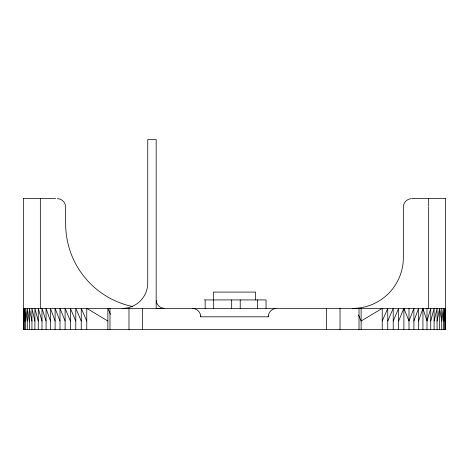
<?xml version="1.0" encoding="UTF-8"?>
<svg xmlns="http://www.w3.org/2000/svg" width="469" height="469" viewBox="0 0 469 469"><rect width="100%" height="100%" fill="white"/><g stroke="black" fill="none" stroke-linecap="round" stroke-linejoin="round"><path stroke-width="0.7" d="M27.266 329.473L27.266 308.368L29.383 321.031M70.379 329.473L70.379 308.368L75.773 321.031M122.409 308.368A25.326 25.326 0 0 0 147.735 283.042L147.735 139.528L156.177 139.528L156.177 308.368L164.619 308.368M445.31 321.031L445.55 308.368L23.45 308.368L23.69 321.031M268.309 315.983L268.268 316.81L200.732 316.81L200.691 315.983M444.589 321.031L445.31 308.368L445.31 329.473M443.393 321.031L444.589 308.368L444.589 329.473M437.067 321.031L439.617 308.368L441.734 321.031L443.393 308.368L443.393 329.473M434.101 321.031L437.067 308.368L437.067 329.473M430.735 321.031L434.101 308.368L434.101 329.473M418.553 321.031L422.932 308.368L427.007 321.031L430.735 308.368L430.735 329.473M413.893 321.031L418.553 308.368L418.553 329.473M398.621 321.031L403.891 308.368L408.991 321.031L413.893 308.368L413.893 329.473M393.227 321.031L398.621 308.368L398.621 329.473M387.752 321.031L393.227 308.368L393.227 329.473M382.235 321.031L387.752 308.368L387.752 329.473M161.606 308.332L163.792 308.326A8.442 8.442 0 0 1 156.54 302.376L156.218 300.752M23.45 198.622L55.565 198.622M411.782 198.622L445.55 198.622M204.126 299.926L204.531 299.926M107.87 321.031L86.765 308.368L86.765 329.473M358.515 315.033L361.13 321.031L382.235 308.368L382.235 329.473M110.485 314.365L107.87 308.368L107.87 329.473M86.765 321.031L81.248 308.368L81.248 329.473M81.248 321.031L75.773 308.368L75.773 329.473M70.379 321.031L65.109 308.368L65.109 329.473M65.109 321.031L60.009 308.368L60.009 329.473M60.009 321.031L55.108 308.368L55.108 329.473M55.108 321.031L50.447 308.368L50.447 329.473M50.447 321.031L46.068 308.368L46.068 329.473M46.068 321.031L41.993 308.368L41.993 329.473M41.993 321.031L38.265 308.368L38.265 329.473M38.265 321.031L34.899 308.368L34.899 329.473M34.899 321.031L31.933 308.368L31.933 329.473M31.933 321.031L29.383 308.368L29.383 329.473M27.266 321.031L25.607 308.368L25.607 329.473M25.607 321.031L24.411 308.368L24.411 329.473M24.411 321.031L23.69 308.368L23.69 329.473M445.55 198.663L445.55 329.473L23.45 329.473L23.45 198.663M441.734 308.368L441.734 329.473M439.617 308.368L439.617 329.473M428.666 198.622L428.666 206.237M428.666 207.064L428.666 308.368M427.007 308.368L427.007 329.473M422.932 308.368L422.932 329.473M408.991 308.368L408.991 329.473M403.891 308.368L403.891 329.473M361.13 308.368L361.13 329.473M359.019 308.368L359.019 329.473M340.025 308.368L340.025 329.473M326.594 308.368L326.594 329.473M266.04 308.368L266.04 299.926L205.146 299.926L205.146 308.368M257.463 299.926L257.463 308.368M255.605 299.884L255.605 292.087L213.395 292.087L213.395 299.884M240.222 299.926L240.222 308.368M231.686 299.926L231.686 308.368M213.682 299.926L213.682 308.368M142.406 308.368L142.406 329.473M128.975 308.368L128.975 329.473M109.981 308.368L109.981 329.473M40.334 198.663L40.334 308.368M352.688 308.368A50.652 50.652 0 0 0 403.34 257.716L403.34 207.064A8.442 8.442 0 0 1 410.955 198.663M132.258 306.462A84.42 84.42 0 0 1 65.66 223.948L65.66 207.064A8.442 8.442 0 0 0 57.218 198.622M192.29 308.438A8.553 8.342 -90 0 1 200.802 316.81M268.209 316.81A8.53 8.319 -90 0 1 275.889 308.467"/></g></svg>
